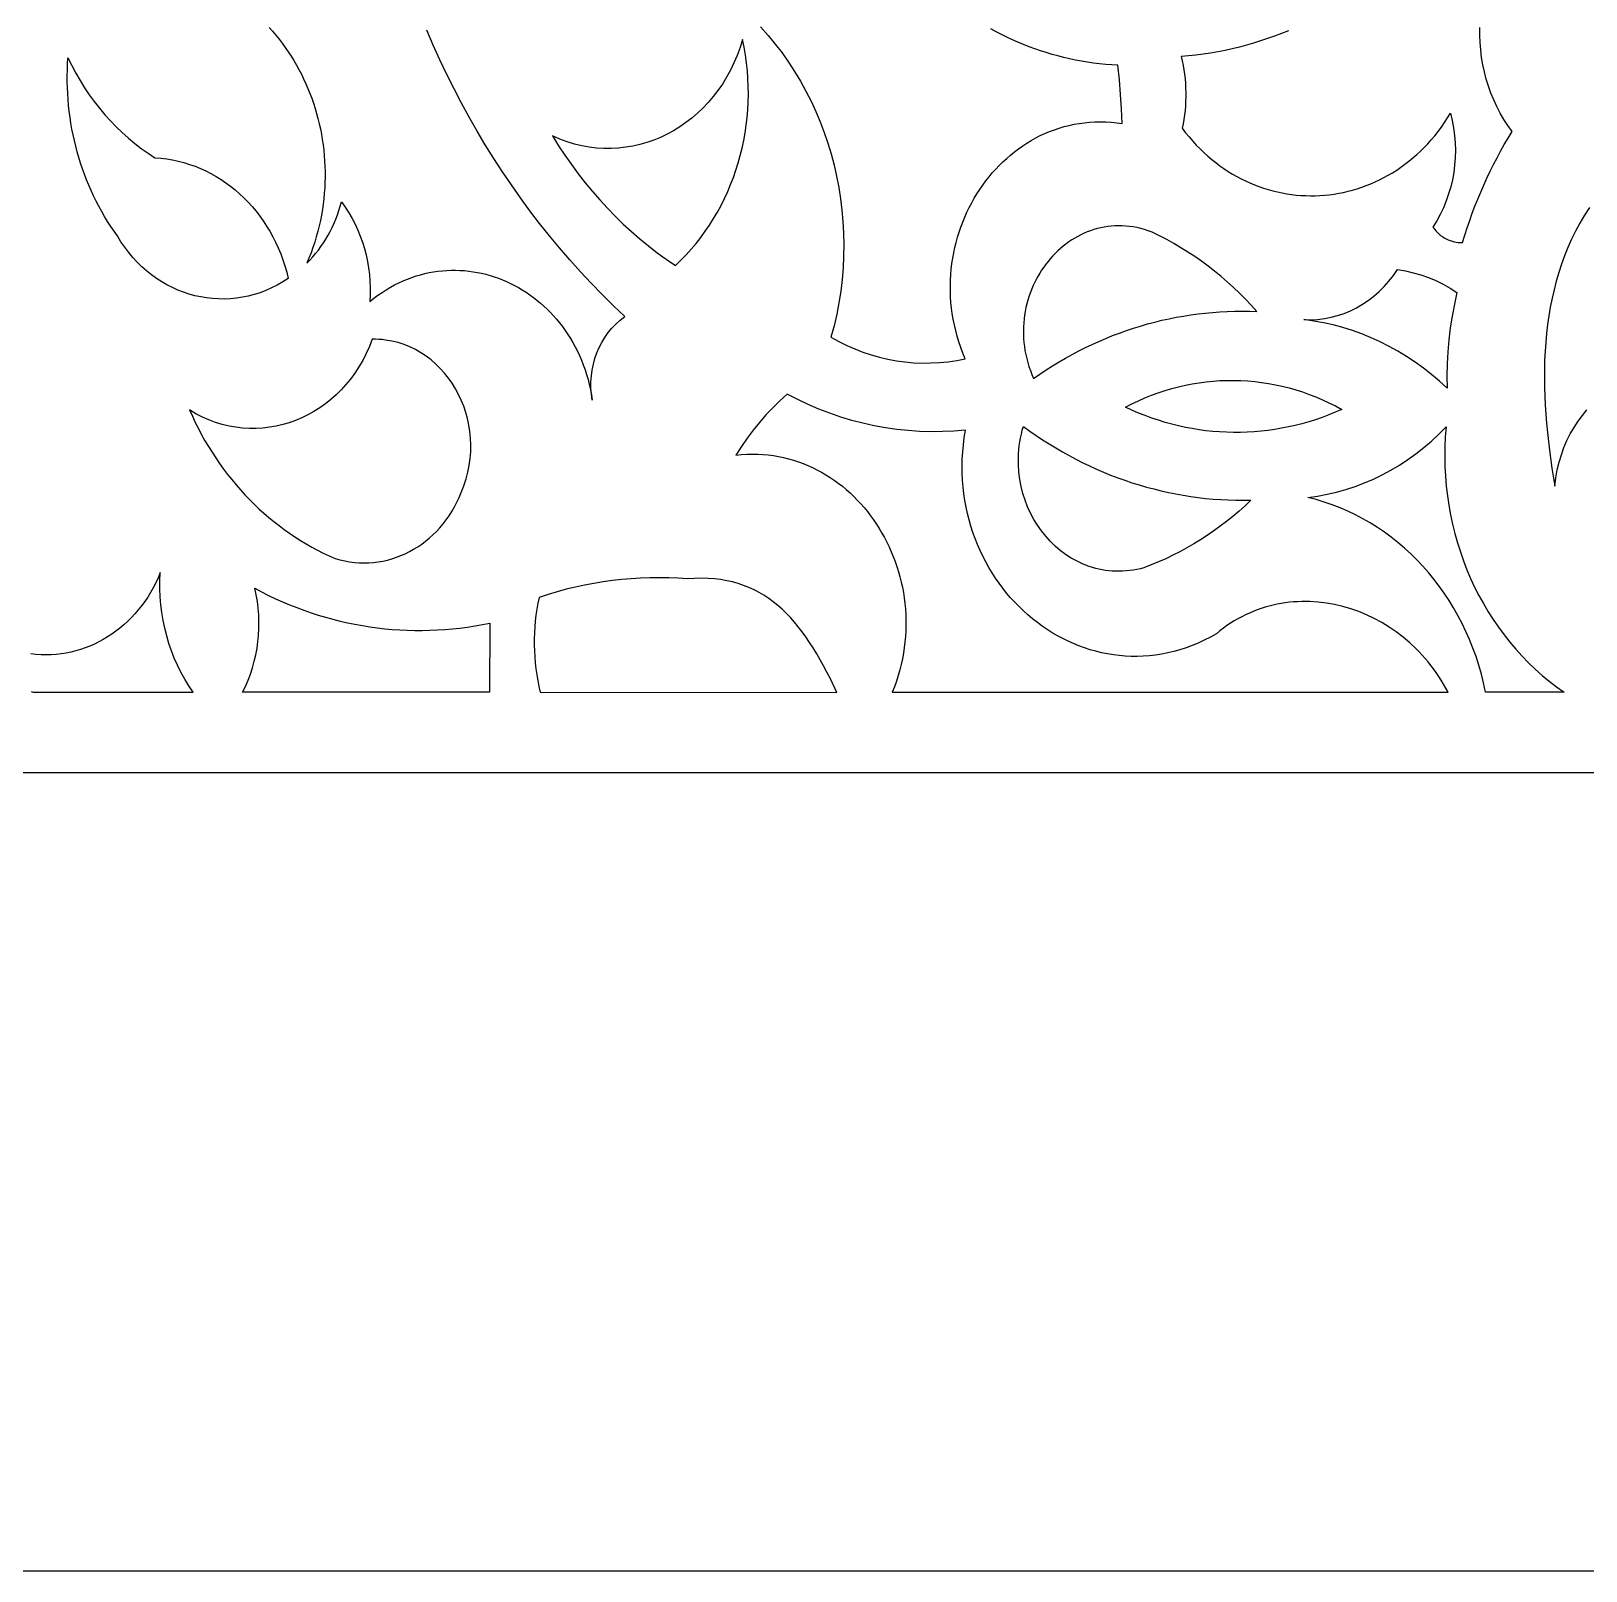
# Model space of a CAD drawing. Extents: x -3069 to -2029, y 258 to 1298.
# Drawn here: x -2505.4 to -2408, y 257.8 to 354.2 of the extents above; entities that cross this region are included whole.
import ezdxf

# ---------------------------------------------------------------- set-up
doc = ezdxf.new("R2010")
doc.units = 0
doc.layers.add('LAYER_1', color=18, linetype='CONTINUOUS')
doc.layers.add('LAYER_2', color=174, linetype='CONTINUOUS')

msp = doc.modelspace()

# ---------------------------------------------------------------- linework, layer by layer
at = {"layer": 'LAYER_1'}
for points in [[(-2333.803, 257.751), (-2029.194, 562.36), (-2029.194, 993.142), (-2333.803, 1297.751), (-2764.585, 1297.751), (-3069.194, 993.142), (-3069.194, 562.36), (-2764.585, 257.751)], [(-2460.837, 353.647), (-2460.994, 353.139), (-2461.173, 352.647), (-2461.374, 352.172), (-2461.596, 351.714), (-2461.838, 351.274), (-2462.099, 350.851), (-2462.378, 350.447), (-2462.674, 350.062), (-2462.987, 349.696), (-2463.315, 349.349), (-2463.658, 349.023), (-2464.015, 348.717), (-2464.385, 348.432), (-2464.767, 348.169), (-2465.161, 347.928), (-2465.565, 347.709), (-2465.978, 347.512), (-2466.4, 347.339), (-2466.83, 347.19), (-2467.267, 347.064), (-2467.71, 346.964), (-2468.159, 346.888), (-2468.612, 346.837), (-2469.068, 346.812), (-2469.527, 346.814), (-2469.987, 346.842), (-2470.449, 346.898), (-2470.911, 346.981), (-2471.371, 347.092), (-2471.831, 347.231), (-2472.287, 347.4), (-2472.741, 347.598), (-2472.36, 346.986), (-2471.965, 346.387), (-2471.555, 345.802), (-2471.131, 345.229), (-2470.694, 344.669), (-2470.243, 344.124), (-2469.778, 343.592), (-2469.301, 343.075), (-2468.811, 342.573), (-2468.308, 342.085), (-2467.793, 341.612), (-2467.267, 341.155), (-2466.728, 340.714), (-2466.178, 340.289), (-2465.618, 339.88), (-2465.046, 339.488), (-2464.702, 339.818), (-2464.371, 340.159), (-2464.052, 340.512), (-2463.745, 340.875), (-2463.452, 341.248), (-2463.172, 341.631), (-2462.904, 342.024), (-2462.65, 342.425), (-2462.409, 342.835), (-2462.182, 343.253), (-2461.968, 343.679), (-2461.768, 344.112), (-2461.582, 344.552), (-2461.409, 344.998), (-2461.251, 345.45), (-2461.107, 345.908), (-2460.977, 346.371), (-2460.862, 346.838), (-2460.762, 347.31), (-2460.676, 347.786), (-2460.605, 348.266), (-2460.548, 348.748), (-2460.507, 349.233), (-2460.482, 349.72), (-2460.471, 350.209), (-2460.476, 350.7), (-2460.496, 351.191), (-2460.533, 351.683), (-2460.585, 352.175), (-2460.653, 352.666), (-2460.737, 353.157)], [(-2489.292, 338.683), (-2489.635, 338.461), (-2489.985, 338.261), (-2490.34, 338.081), (-2490.699, 337.923), (-2491.063, 337.785), (-2491.43, 337.669), (-2491.8, 337.572), (-2492.171, 337.496), (-2492.544, 337.44), (-2492.918, 337.404), (-2493.292, 337.388), (-2493.666, 337.391), (-2494.038, 337.414), (-2494.408, 337.457), (-2494.776, 337.518), (-2495.14, 337.599), (-2495.501, 337.698), (-2495.857, 337.816), (-2496.208, 337.952), (-2496.553, 338.107), (-2496.892, 338.28), (-2497.223, 338.471), (-2497.547, 338.68), (-2497.862, 338.907), (-2498.168, 339.151), (-2498.464, 339.413), (-2498.75, 339.691), (-2499.025, 339.987), (-2499.288, 340.3), (-2499.538, 340.629), (-2499.776, 340.975), (-2500, 341.337), (-2500.21, 341.636), (-2500.413, 341.939), (-2500.61, 342.246), (-2500.799, 342.559), (-2500.981, 342.875), (-2501.156, 343.195), (-2501.325, 343.52), (-2501.485, 343.848), (-2501.639, 344.18), (-2501.786, 344.516), (-2501.925, 344.855), (-2502.057, 345.197), (-2502.181, 345.543), (-2502.299, 345.891), (-2502.408, 346.242), (-2502.51, 346.596), (-2502.605, 346.953), (-2502.692, 347.311), (-2502.772, 347.672), (-2502.844, 348.035), (-2502.908, 348.4), (-2502.964, 348.767), (-2503.013, 349.136), (-2503.054, 349.506), (-2503.087, 349.877), (-2503.112, 350.249), (-2503.129, 350.623), (-2503.138, 350.997), (-2503.139, 351.372), (-2503.132, 351.748), (-2503.118, 352.125), (-2503.094, 352.501), (-2502.857, 352.014), (-2502.605, 351.538), (-2502.338, 351.073), (-2502.056, 350.62), (-2501.759, 350.179), (-2501.449, 349.75), (-2501.125, 349.335), (-2500.787, 348.932), (-2500.437, 348.544), (-2500.073, 348.169), (-2499.698, 347.809), (-2499.31, 347.463), (-2498.911, 347.133), (-2498.501, 346.819), (-2498.08, 346.521), (-2497.648, 346.239), (-2497.275, 346.209), (-2496.907, 346.163), (-2496.543, 346.101), (-2496.183, 346.023), (-2495.828, 345.93), (-2495.478, 345.822), (-2495.134, 345.698), (-2494.796, 345.561), (-2494.463, 345.409), (-2494.138, 345.243), (-2493.819, 345.064), (-2493.507, 344.871), (-2493.203, 344.665), (-2492.907, 344.447), (-2492.619, 344.216), (-2492.339, 343.973), (-2492.068, 343.718), (-2491.807, 343.452), (-2491.554, 343.175), (-2491.312, 342.886), (-2491.08, 342.587), (-2490.858, 342.278), (-2490.648, 341.958), (-2490.448, 341.629), (-2490.26, 341.291), (-2490.083, 340.943), (-2489.919, 340.587), (-2489.767, 340.222), (-2489.628, 339.849), (-2489.503, 339.467), (-2489.39, 339.079)], [(-2428.618, 336.603), (-2428.972, 336.995), (-2429.334, 337.377), (-2429.705, 337.749), (-2430.083, 338.11), (-2430.47, 338.46), (-2430.864, 338.8), (-2431.265, 339.129), (-2431.673, 339.447), (-2432.089, 339.753), (-2432.511, 340.048), (-2432.94, 340.332), (-2433.376, 340.604), (-2433.818, 340.864), (-2434.266, 341.112), (-2434.719, 341.348), (-2435.179, 341.572), (-2435.417, 341.66), (-2435.655, 341.738), (-2435.892, 341.804), (-2436.128, 341.859), (-2436.362, 341.903), (-2436.596, 341.937), (-2436.828, 341.961), (-2437.058, 341.974), (-2437.287, 341.977), (-2437.513, 341.971), (-2437.738, 341.955), (-2437.96, 341.93), (-2438.18, 341.895), (-2438.398, 341.852), (-2438.612, 341.8), (-2438.824, 341.739), (-2439.033, 341.669), (-2439.239, 341.592), (-2439.441, 341.506), (-2439.64, 341.413), (-2439.835, 341.312), (-2440.026, 341.203), (-2440.214, 341.087), (-2440.397, 340.964), (-2440.577, 340.834), (-2440.751, 340.698), (-2440.922, 340.554), (-2441.087, 340.405), (-2441.248, 340.249), (-2441.403, 340.088), (-2441.554, 339.92), (-2441.699, 339.748), (-2441.838, 339.569), (-2441.973, 339.386), (-2442.101, 339.197), (-2442.223, 339.004), (-2442.339, 338.806), (-2442.449, 338.604), (-2442.553, 338.397), (-2442.649, 338.187), (-2442.74, 337.972), (-2442.823, 337.754), (-2442.899, 337.533), (-2442.968, 337.308), (-2443.03, 337.08), (-2443.085, 336.849), (-2443.131, 336.616), (-2443.17, 336.38), (-2443.201, 336.141), (-2443.224, 335.901), (-2443.238, 335.658), (-2443.244, 335.414), (-2443.242, 335.168), (-2443.231, 334.921), (-2443.21, 334.673), (-2443.181, 334.423), (-2443.143, 334.173), (-2443.095, 333.922), (-2443.038, 333.671), (-2442.971, 333.42), (-2442.895, 333.168), (-2442.808, 332.917), (-2442.711, 332.666), (-2442.604, 332.416), (-2442.212, 332.688), (-2441.816, 332.951), (-2441.416, 333.206), (-2441.012, 333.452), (-2440.605, 333.689), (-2440.193, 333.917), (-2439.778, 334.136), (-2439.36, 334.346), (-2438.938, 334.547), (-2438.514, 334.739), (-2438.086, 334.922), (-2437.655, 335.096), (-2437.222, 335.261), (-2436.786, 335.416), (-2436.347, 335.563), (-2435.906, 335.7), (-2435.462, 335.828), (-2435.017, 335.946), (-2434.569, 336.055), (-2434.119, 336.155), (-2433.668, 336.245), (-2433.215, 336.326), (-2432.76, 336.397), (-2432.304, 336.458), (-2431.847, 336.51), (-2431.388, 336.553), (-2430.928, 336.586), (-2430.468, 336.609), (-2430.006, 336.622), (-2429.544, 336.625), (-2429.081, 336.619)], [(-2416.084, 337.801), (-2416.247, 337.065), (-2416.385, 336.324), (-2416.499, 335.579), (-2416.588, 334.83), (-2416.654, 334.078), (-2416.695, 333.324), (-2416.711, 332.568), (-2416.703, 331.811), (-2417.184, 332.25), (-2417.678, 332.667), (-2418.185, 333.063), (-2418.705, 333.437), (-2419.236, 333.789), (-2419.778, 334.118), (-2420.331, 334.424), (-2420.894, 334.706), (-2421.466, 334.966), (-2422.046, 335.201), (-2422.635, 335.413), (-2423.231, 335.6), (-2423.834, 335.763), (-2424.443, 335.9), (-2425.058, 336.012), (-2425.678, 336.099), (-2425.245, 336.092), (-2424.816, 336.115), (-2424.391, 336.167), (-2423.973, 336.248), (-2423.561, 336.357), (-2423.157, 336.493), (-2422.762, 336.656), (-2422.377, 336.845), (-2422.003, 337.059), (-2421.642, 337.299), (-2421.295, 337.563), (-2420.962, 337.851), (-2420.644, 338.163), (-2420.344, 338.497), (-2420.061, 338.853), (-2419.798, 339.23), (-2419.307, 339.149), (-2418.821, 339.038), (-2418.343, 338.9), (-2417.872, 338.734), (-2417.409, 338.541), (-2416.957, 338.321), (-2416.515, 338.074)], [(-2478.46, 325.273), (-2478.292, 325.695), (-2478.152, 326.12), (-2478.04, 326.546), (-2477.955, 326.974), (-2477.896, 327.401), (-2477.863, 327.827), (-2477.856, 328.251), (-2477.873, 328.671), (-2477.914, 329.087), (-2477.978, 329.496), (-2478.066, 329.899), (-2478.175, 330.294), (-2478.306, 330.68), (-2478.457, 331.057), (-2478.629, 331.421), (-2478.82, 331.774), (-2479.031, 332.114), (-2479.259, 332.439), (-2479.506, 332.748), (-2479.769, 333.041), (-2480.049, 333.317), (-2480.345, 333.573), (-2480.655, 333.81), (-2480.981, 334.026), (-2481.32, 334.22), (-2481.672, 334.391), (-2482.038, 334.538), (-2482.415, 334.659), (-2482.803, 334.754), (-2483.203, 334.822), (-2483.406, 334.845), (-2483.612, 334.861), (-2483.82, 334.87), (-2484.031, 334.871), (-2484.21, 334.411), (-2484.409, 333.968), (-2484.628, 333.543), (-2484.865, 333.136), (-2485.12, 332.747), (-2485.391, 332.378), (-2485.679, 332.027), (-2485.981, 331.695), (-2486.298, 331.384), (-2486.628, 331.092), (-2486.97, 330.821), (-2487.324, 330.571), (-2487.689, 330.342), (-2488.063, 330.134), (-2488.447, 329.948), (-2488.838, 329.784), (-2489.237, 329.643), (-2489.641, 329.524), (-2490.052, 329.429), (-2490.466, 329.357), (-2490.885, 329.309), (-2491.306, 329.285), (-2491.73, 329.285), (-2492.154, 329.31), (-2492.578, 329.361), (-2493.002, 329.437), (-2493.424, 329.538), (-2493.844, 329.666), (-2494.261, 329.821), (-2494.673, 330.002), (-2495.08, 330.21), (-2495.481, 330.446), (-2495.303, 330.049), (-2495.117, 329.658), (-2494.923, 329.272), (-2494.721, 328.893), (-2494.511, 328.519), (-2494.293, 328.151), (-2494.068, 327.79), (-2493.836, 327.435), (-2493.596, 327.086), (-2493.349, 326.744), (-2493.095, 326.409), (-2492.835, 326.081), (-2492.567, 325.759), (-2492.293, 325.445), (-2492.012, 325.138), (-2491.725, 324.838), (-2491.432, 324.546), (-2491.132, 324.261), (-2490.826, 323.984), (-2490.515, 323.715), (-2490.197, 323.454), (-2489.874, 323.201), (-2489.546, 322.956), (-2489.211, 322.72), (-2488.872, 322.492), (-2488.527, 322.272), (-2488.178, 322.061), (-2487.823, 321.86), (-2487.463, 321.667), (-2487.099, 321.483), (-2486.73, 321.308), (-2486.357, 321.143), (-2486.056, 321.057), (-2485.755, 320.988), (-2485.454, 320.934), (-2485.152, 320.896), (-2484.852, 320.873), (-2484.552, 320.865), (-2484.254, 320.873), (-2483.958, 320.895), (-2483.663, 320.931), (-2483.372, 320.982), (-2483.084, 321.046), (-2482.799, 321.125), (-2482.518, 321.217), (-2482.241, 321.323), (-2481.969, 321.442), (-2481.702, 321.573), (-2481.441, 321.718), (-2481.185, 321.875), (-2480.936, 322.044), (-2480.694, 322.226), (-2480.458, 322.419), (-2480.231, 322.625), (-2480.011, 322.841), (-2479.8, 323.069), (-2479.597, 323.308), (-2479.404, 323.558), (-2479.22, 323.819), (-2479.047, 324.089), (-2478.883, 324.37), (-2478.731, 324.662), (-2478.59, 324.962)], [(-2423.295, 330.477), (-2423.704, 330.298), (-2424.117, 330.131), (-2424.532, 329.976), (-2424.949, 329.832), (-2425.369, 329.701), (-2425.791, 329.581), (-2426.215, 329.473), (-2426.641, 329.377), (-2427.068, 329.293), (-2427.497, 329.221), (-2427.927, 329.16), (-2428.357, 329.111), (-2428.789, 329.074), (-2429.221, 329.049), (-2429.653, 329.036), (-2430.085, 329.034), (-2430.517, 329.044), (-2430.949, 329.066), (-2431.381, 329.1), (-2431.811, 329.146), (-2432.241, 329.203), (-2432.67, 329.272), (-2433.097, 329.353), (-2433.523, 329.446), (-2433.947, 329.551), (-2434.369, 329.667), (-2434.789, 329.795), (-2435.207, 329.935), (-2435.622, 330.087), (-2436.034, 330.25), (-2436.444, 330.426), (-2436.85, 330.613), (-2436.446, 330.821), (-2436.038, 331.015), (-2435.626, 331.196), (-2435.211, 331.363), (-2434.792, 331.516), (-2434.371, 331.656), (-2433.947, 331.781), (-2433.52, 331.894), (-2433.092, 331.992), (-2432.662, 332.077), (-2432.23, 332.148), (-2431.797, 332.205), (-2431.363, 332.248), (-2430.928, 332.278), (-2430.493, 332.294), (-2430.058, 332.297), (-2429.623, 332.286), (-2429.188, 332.261), (-2428.754, 332.222), (-2428.321, 332.17), (-2427.889, 332.104), (-2427.458, 332.024), (-2427.029, 331.931), (-2426.603, 331.824), (-2426.178, 331.703), (-2425.756, 331.569), (-2425.337, 331.421), (-2424.922, 331.26), (-2424.509, 331.084), (-2424.1, 330.895), (-2423.696, 330.693)], [(-2451.456, 312.762), (-2416.644, 312.764), (-2416.78, 313.021), (-2416.921, 313.272), (-2417.069, 313.519), (-2417.223, 313.76), (-2417.382, 313.996), (-2417.546, 314.226), (-2417.716, 314.451), (-2417.891, 314.67), (-2418.071, 314.884), (-2418.256, 315.092), (-2418.446, 315.295), (-2418.64, 315.491), (-2419.041, 315.867), (-2419.459, 316.22), (-2419.891, 316.548), (-2420.338, 316.852), (-2420.797, 317.131), (-2421.267, 317.384), (-2421.747, 317.611), (-2422.237, 317.813), (-2422.734, 317.987), (-2423.237, 318.134), (-2423.746, 318.254), (-2424.258, 318.345), (-2424.773, 318.408), (-2425.29, 318.442), (-2425.807, 318.447), (-2426.065, 318.438), (-2426.323, 318.422), (-2426.58, 318.398), (-2426.837, 318.366), (-2427.092, 318.327), (-2427.347, 318.28), (-2427.6, 318.225), (-2427.852, 318.162), (-2428.103, 318.092), (-2428.352, 318.013), (-2428.599, 317.926), (-2428.844, 317.832), (-2429.087, 317.729), (-2429.328, 317.618), (-2429.566, 317.499), (-2429.802, 317.371), (-2430.035, 317.236), (-2430.265, 317.091), (-2430.492, 316.939), (-2430.716, 316.777), (-2430.937, 316.608), (-2431.154, 316.429), (-2431.532, 316.218), (-2431.911, 316.025), (-2432.291, 315.85), (-2432.673, 315.691), (-2433.056, 315.55), (-2433.439, 315.426), (-2433.822, 315.319), (-2434.205, 315.228), (-2434.589, 315.153), (-2434.971, 315.094), (-2435.353, 315.05), (-2435.733, 315.023), (-2436.112, 315.01), (-2436.49, 315.013), (-2436.865, 315.03), (-2437.238, 315.062), (-2437.609, 315.108), (-2437.977, 315.168), (-2438.341, 315.242), (-2438.703, 315.33), (-2439.06, 315.431), (-2439.413, 315.546), (-2439.763, 315.673), (-2440.107, 315.813), (-2440.447, 315.966), (-2440.782, 316.13), (-2441.111, 316.307), (-2441.434, 316.496), (-2441.752, 316.696), (-2442.063, 316.907), (-2442.368, 317.13), (-2442.666, 317.363), (-2442.957, 317.607), (-2443.24, 317.862), (-2443.515, 318.127), (-2443.783, 318.401), (-2444.042, 318.685), (-2444.293, 318.979), (-2444.535, 319.282), (-2444.768, 319.594), (-2444.991, 319.915), (-2445.205, 320.244), (-2445.409, 320.582), (-2445.602, 320.927), (-2445.785, 321.281), (-2445.957, 321.642), (-2446.118, 322.011), (-2446.268, 322.386), (-2446.406, 322.769), (-2446.532, 323.158), (-2446.645, 323.554), (-2446.746, 323.956), (-2446.835, 324.364), (-2446.91, 324.778), (-2446.972, 325.198), (-2447.02, 325.622), (-2447.054, 326.052), (-2447.073, 326.487), (-2447.079, 326.926), (-2447.069, 327.37), (-2447.044, 327.817), (-2447.004, 328.269), (-2446.949, 328.724), (-2446.877, 329.183), (-2447.596, 329.122), (-2448.316, 329.088), (-2449.034, 329.082), (-2449.752, 329.103), (-2450.468, 329.151), (-2451.181, 329.226), (-2451.891, 329.327), (-2452.597, 329.456), (-2453.298, 329.611), (-2453.995, 329.792), (-2454.686, 330), (-2455.37, 330.234), (-2456.048, 330.494), (-2456.718, 330.78), (-2457.38, 331.092), (-2458.033, 331.43), (-2458.495, 331.018), (-2458.941, 330.586), (-2459.37, 330.136), (-2459.783, 329.667), (-2460.177, 329.18), (-2460.554, 328.675), (-2460.912, 328.155), (-2461.252, 327.618), (-2460.906, 327.651), (-2460.564, 327.671), (-2460.225, 327.678), (-2459.889, 327.673), (-2459.557, 327.655), (-2459.228, 327.625), (-2458.903, 327.582), (-2458.582, 327.528), (-2458.266, 327.463), (-2457.953, 327.386), (-2457.645, 327.298), (-2457.341, 327.199), (-2457.042, 327.089), (-2456.748, 326.97), (-2456.459, 326.839), (-2456.174, 326.699), (-2455.896, 326.55), (-2455.622, 326.39), (-2455.354, 326.222), (-2455.092, 326.044), (-2454.836, 325.858), (-2454.585, 325.663), (-2454.341, 325.459), (-2454.103, 325.248), (-2453.872, 325.029), (-2453.647, 324.802), (-2453.429, 324.567), (-2453.218, 324.326), (-2453.014, 324.077), (-2452.817, 323.822), (-2452.627, 323.56), (-2452.445, 323.291), (-2452.271, 323.017), (-2452.104, 322.737), (-2451.945, 322.452), (-2451.794, 322.161), (-2451.652, 321.864), (-2451.518, 321.563), (-2451.392, 321.258), (-2451.275, 320.947), (-2451.167, 320.633), (-2451.068, 320.314), (-2450.978, 319.992), (-2450.897, 319.667), (-2450.826, 319.338), (-2450.764, 319.005), (-2450.712, 318.67), (-2450.67, 318.333), (-2450.638, 317.993), (-2450.616, 317.651), (-2450.604, 317.307), (-2450.603, 316.961), (-2450.612, 316.614), (-2450.632, 316.265), (-2450.663, 315.916), (-2450.705, 315.565), (-2450.758, 315.215), (-2450.822, 314.863), (-2450.898, 314.512), (-2450.986, 314.161), (-2451.085, 313.81), (-2451.197, 313.46), (-2451.32, 313.111)], [(-2428.987, 324.792), (-2429.358, 324.444), (-2429.736, 324.106), (-2430.121, 323.779), (-2430.514, 323.464), (-2430.913, 323.159), (-2431.318, 322.865), (-2431.73, 322.582), (-2432.148, 322.311), (-2432.572, 322.051), (-2433.002, 321.803), (-2433.437, 321.567), (-2433.878, 321.342), (-2434.324, 321.129), (-2434.775, 320.929), (-2435.23, 320.74), (-2435.691, 320.564), (-2435.916, 320.505), (-2436.14, 320.456), (-2436.363, 320.415), (-2436.585, 320.383), (-2436.806, 320.36), (-2437.025, 320.346), (-2437.243, 320.34), (-2437.459, 320.342), (-2437.674, 320.353), (-2437.886, 320.371), (-2438.097, 320.398), (-2438.305, 320.432), (-2438.511, 320.474), (-2438.715, 320.524), (-2438.917, 320.58), (-2439.116, 320.644), (-2439.505, 320.794), (-2439.883, 320.97), (-2440.248, 321.172), (-2440.599, 321.399), (-2440.935, 321.65), (-2441.256, 321.923), (-2441.56, 322.218), (-2441.846, 322.533), (-2442.114, 322.867), (-2442.362, 323.22), (-2442.59, 323.589), (-2442.796, 323.974), (-2442.98, 324.374), (-2443.14, 324.787), (-2443.276, 325.213), (-2443.387, 325.65), (-2443.471, 326.097), (-2443.528, 326.553), (-2443.556, 327.016), (-2443.556, 327.487), (-2443.544, 327.724), (-2443.525, 327.963), (-2443.498, 328.203), (-2443.463, 328.444), (-2443.42, 328.685), (-2443.369, 328.928), (-2443.31, 329.17), (-2443.242, 329.414), (-2442.846, 329.125), (-2442.445, 328.846), (-2442.04, 328.576), (-2441.63, 328.314), (-2441.217, 328.062), (-2440.8, 327.818), (-2440.379, 327.584), (-2439.954, 327.358), (-2439.526, 327.142), (-2439.094, 326.935), (-2438.66, 326.738), (-2438.221, 326.549), (-2437.78, 326.37), (-2437.336, 326.2), (-2436.889, 326.04), (-2436.44, 325.889), (-2435.988, 325.748), (-2435.533, 325.616), (-2435.077, 325.494), (-2434.618, 325.381), (-2434.157, 325.278), (-2433.694, 325.184), (-2433.229, 325.101), (-2432.763, 325.027), (-2432.295, 324.963), (-2431.826, 324.908), (-2431.355, 324.864), (-2430.884, 324.829), (-2430.411, 324.805), (-2429.937, 324.79), (-2429.463, 324.786)], [(-2414.203, 312.762), (-2414.289, 312.778), (-2414.413, 313.347), (-2414.555, 313.908), (-2414.714, 314.46), (-2414.89, 315.003), (-2415.084, 315.536), (-2415.294, 316.06), (-2415.52, 316.574), (-2415.763, 317.077), (-2416.02, 317.569), (-2416.293, 318.049), (-2416.581, 318.518), (-2416.884, 318.975), (-2417.2, 319.419), (-2417.53, 319.85), (-2417.874, 320.268), (-2418.231, 320.672), (-2418.6, 321.062), (-2418.982, 321.438), (-2419.376, 321.799), (-2419.782, 322.144), (-2420.199, 322.474), (-2420.627, 322.788), (-2421.065, 323.086), (-2421.514, 323.367), (-2421.972, 323.63), (-2422.441, 323.876), (-2422.918, 324.104), (-2423.404, 324.314), (-2423.899, 324.505), (-2424.402, 324.677), (-2424.912, 324.83), (-2425.43, 324.963), (-2424.823, 325.048), (-2424.221, 325.16), (-2423.625, 325.299), (-2423.036, 325.465), (-2422.455, 325.657), (-2421.882, 325.874), (-2421.318, 326.117), (-2420.764, 326.385), (-2420.221, 326.678), (-2419.688, 326.995), (-2419.167, 327.336), (-2418.659, 327.7), (-2418.164, 328.088), (-2417.683, 328.499), (-2417.216, 328.932), (-2416.765, 329.387), (-2416.814, 328.763), (-2416.842, 328.141), (-2416.849, 327.521), (-2416.837, 326.903), (-2416.806, 326.289), (-2416.754, 325.679), (-2416.684, 325.073), (-2416.595, 324.472), (-2416.487, 323.876), (-2416.36, 323.286), (-2416.215, 322.702), (-2416.052, 322.125), (-2415.871, 321.555), (-2415.673, 320.993), (-2415.457, 320.439), (-2415.225, 319.893), (-2414.975, 319.357), (-2414.709, 318.831), (-2414.426, 318.315), (-2414.127, 317.81), (-2413.813, 317.316), (-2413.482, 316.833), (-2413.136, 316.363), (-2412.775, 315.906), (-2412.399, 315.461), (-2412.008, 315.031), (-2411.603, 314.614), (-2411.183, 314.212), (-2410.75, 313.826), (-2410.302, 313.455), (-2409.841, 313.1), (-2409.367, 312.762)], [(-2473.507, 312.763), (-2454.922, 312.751), (-2455.337, 313.606), (-2455.547, 314.017), (-2455.759, 314.416), (-2455.974, 314.803), (-2456.192, 315.178), (-2456.413, 315.541), (-2456.639, 315.891), (-2456.869, 316.228), (-2457.103, 316.552), (-2457.343, 316.862), (-2457.588, 317.159), (-2457.839, 317.443), (-2458.096, 317.712), (-2458.36, 317.966), (-2458.632, 318.207), (-2458.911, 318.432), (-2459.198, 318.642), (-2459.493, 318.837), (-2459.797, 319.017), (-2460.111, 319.18), (-2460.434, 319.328), (-2460.767, 319.459), (-2461.111, 319.574), (-2461.465, 319.672), (-2461.831, 319.753), (-2462.208, 319.817), (-2462.598, 319.864), (-2463, 319.892), (-2463.415, 319.903), (-2463.843, 319.895), (-2464.285, 319.869), (-2464.874, 319.908), (-2465.463, 319.932), (-2466.051, 319.94), (-2466.64, 319.934), (-2467.227, 319.913), (-2467.814, 319.877), (-2468.4, 319.826), (-2468.984, 319.761), (-2469.567, 319.681), (-2470.149, 319.586), (-2470.728, 319.476), (-2471.305, 319.352), (-2471.879, 319.213), (-2472.451, 319.06), (-2473.02, 318.892), (-2473.586, 318.709), (-2473.662, 318.341), (-2473.726, 317.971), (-2473.78, 317.599), (-2473.824, 317.227), (-2473.856, 316.853), (-2473.878, 316.479), (-2473.889, 316.104), (-2473.889, 315.73), (-2473.879, 315.355), (-2473.858, 314.981), (-2473.826, 314.608), (-2473.784, 314.236), (-2473.731, 313.865), (-2473.667, 313.495), (-2473.592, 313.128)], [(-2492.162, 312.763), (-2491.979, 313.137), (-2491.813, 313.519), (-2491.665, 313.908), (-2491.535, 314.304), (-2491.423, 314.705), (-2491.328, 315.111), (-2491.252, 315.521), (-2491.194, 315.934), (-2491.154, 316.35), (-2491.132, 316.768), (-2491.129, 317.187), (-2491.144, 317.607), (-2491.178, 318.026), (-2491.23, 318.444), (-2491.301, 318.861), (-2491.392, 319.275), (-2490.962, 319.048), (-2490.529, 318.832), (-2490.092, 318.625), (-2489.653, 318.429), (-2489.21, 318.242), (-2488.765, 318.066), (-2488.316, 317.9), (-2487.866, 317.744), (-2487.413, 317.599), (-2486.957, 317.463), (-2486.5, 317.338), (-2486.04, 317.223), (-2485.579, 317.118), (-2485.116, 317.023), (-2484.651, 316.939), (-2484.186, 316.865), (-2483.718, 316.801), (-2483.25, 316.748), (-2482.781, 316.705), (-2482.311, 316.673), (-2481.84, 316.651), (-2481.368, 316.639), (-2480.897, 316.638), (-2480.425, 316.647), (-2479.953, 316.667), (-2479.481, 316.697), (-2479.009, 316.738), (-2478.537, 316.79), (-2478.066, 316.852), (-2477.595, 316.925), (-2477.126, 317.008), (-2476.657, 317.102), (-2476.69, 312.763)]]:
    msp.add_lwpolyline(points, close=True, dxfattribs=at)
for points in [[(-2490.498, 354.399), (-2490.281, 354.158), (-2490.071, 353.912), (-2489.868, 353.66), (-2489.67, 353.402), (-2489.479, 353.14), (-2489.295, 352.872), (-2489.117, 352.599), (-2488.946, 352.322), (-2488.781, 352.041), (-2488.623, 351.754), (-2488.473, 351.464), (-2488.329, 351.17), (-2488.191, 350.872), (-2488.061, 350.57), (-2487.938, 350.264), (-2487.823, 349.956), (-2487.714, 349.644), (-2487.613, 349.329), (-2487.519, 349.011), (-2487.432, 348.69), (-2487.353, 348.367), (-2487.282, 348.042), (-2487.218, 347.714), (-2487.162, 347.384), (-2487.113, 347.053), (-2487.073, 346.72), (-2487.04, 346.385), (-2487.015, 346.049), (-2486.998, 345.711), (-2486.989, 345.373), (-2486.989, 345.034), (-2486.996, 344.694), (-2487.012, 344.353), (-2487.036, 344.013), (-2487.069, 343.672), (-2487.11, 343.33), (-2487.159, 342.99), (-2487.217, 342.649), (-2487.284, 342.309), (-2487.359, 341.969), (-2487.443, 341.631), (-2487.536, 341.293), (-2487.638, 340.956), (-2487.749, 340.621), (-2487.869, 340.287), (-2487.998, 339.955), (-2488.136, 339.625), (-2487.944, 339.821), (-2487.759, 340.025), (-2487.58, 340.235), (-2487.409, 340.452), (-2487.245, 340.675), (-2487.088, 340.904), (-2486.939, 341.139), (-2486.798, 341.379), (-2486.664, 341.625), (-2486.538, 341.875), (-2486.421, 342.131), (-2486.311, 342.391), (-2486.21, 342.656), (-2486.117, 342.925), (-2486.033, 343.198), (-2485.958, 343.474), (-2485.723, 343.14), (-2485.504, 342.796), (-2485.3, 342.441), (-2485.113, 342.078), (-2484.941, 341.706), (-2484.786, 341.326), (-2484.648, 340.939), (-2484.526, 340.545), (-2484.421, 340.146), (-2484.333, 339.741), (-2484.262, 339.332), (-2484.209, 338.919), (-2484.174, 338.503), (-2484.156, 338.084), (-2484.156, 337.664), (-2484.175, 337.242), (-2483.926, 337.442), (-2483.673, 337.63), (-2483.418, 337.807), (-2483.16, 337.973), (-2482.899, 338.129), (-2482.636, 338.273), (-2482.37, 338.406), (-2482.103, 338.529), (-2481.834, 338.64), (-2481.563, 338.742), (-2481.291, 338.833), (-2481.017, 338.913), (-2480.743, 338.983), (-2480.468, 339.043), (-2480.192, 339.093), (-2479.916, 339.133), (-2479.64, 339.163), (-2479.364, 339.183), (-2479.088, 339.193), (-2478.812, 339.194), (-2478.537, 339.185), (-2478.263, 339.167), (-2477.991, 339.139), (-2477.719, 339.102), (-2477.449, 339.056), (-2477.18, 339.001), (-2476.914, 338.936), (-2476.65, 338.863), (-2476.387, 338.781), (-2476.128, 338.69), (-2475.871, 338.591), (-2475.617, 338.483), (-2475.366, 338.366), (-2475.118, 338.241), (-2474.874, 338.108), (-2474.634, 337.967), (-2474.397, 337.817), (-2474.165, 337.659), (-2473.937, 337.494), (-2473.714, 337.321), (-2473.495, 337.14), (-2473.282, 336.951), (-2473.073, 336.755), (-2472.87, 336.551), (-2472.672, 336.34), (-2472.481, 336.121), (-2472.295, 335.896), (-2472.115, 335.663), (-2471.942, 335.423), (-2471.775, 335.177), (-2471.615, 334.923), (-2471.462, 334.663), (-2471.317, 334.396), (-2471.179, 334.123), (-2471.048, 333.843), (-2470.925, 333.557), (-2470.81, 333.264), (-2470.704, 332.965), (-2470.606, 332.66), (-2470.516, 332.35), (-2470.436, 332.033), (-2470.364, 331.71), (-2470.302, 331.382), (-2470.249, 331.048), (-2470.303, 331.431), (-2470.33, 331.813), (-2470.33, 332.194), (-2470.305, 332.57), (-2470.255, 332.942), (-2470.18, 333.308), (-2470.082, 333.665), (-2469.96, 334.013), (-2469.815, 334.351), (-2469.647, 334.676), (-2469.458, 334.988), (-2469.248, 335.284), (-2469.017, 335.564), (-2468.766, 335.825), (-2468.496, 336.068), (-2468.206, 336.289), (-2468.923, 336.97), (-2469.626, 337.665), (-2470.316, 338.374), (-2470.991, 339.097), (-2471.653, 339.834), (-2472.3, 340.585), (-2472.933, 341.349), (-2473.552, 342.126), (-2474.156, 342.915), (-2474.745, 343.717), (-2475.319, 344.532), (-2475.878, 345.358), (-2476.422, 346.196), (-2476.951, 347.046), (-2477.464, 347.906), (-2477.962, 348.778), (-2478.444, 349.66), (-2478.91, 350.552), (-2479.36, 351.455), (-2479.793, 352.368), (-2480.211, 353.29), (-2480.611, 354.221)], [(-2459.71, 354.425), (-2459.24, 353.898), (-2458.792, 353.355), (-2458.364, 352.796), (-2457.958, 352.221), (-2457.573, 351.631), (-2457.209, 351.027), (-2456.867, 350.41), (-2456.548, 349.78), (-2456.25, 349.138), (-2455.975, 348.486), (-2455.723, 347.823), (-2455.493, 347.151), (-2455.287, 346.47), (-2455.104, 345.781), (-2454.944, 345.084), (-2454.808, 344.381), (-2454.696, 343.673), (-2454.608, 342.959), (-2454.545, 342.241), (-2454.506, 341.52), (-2454.492, 340.796), (-2454.503, 340.07), (-2454.539, 339.343), (-2454.601, 338.615), (-2454.688, 337.887), (-2454.801, 337.161), (-2454.94, 336.436), (-2455.106, 335.714), (-2455.298, 334.995), (-2454.809, 334.726), (-2454.312, 334.482), (-2453.808, 334.261), (-2453.296, 334.065), (-2452.779, 333.893), (-2452.256, 333.746), (-2451.728, 333.623), (-2451.196, 333.525), (-2450.66, 333.452), (-2450.122, 333.404), (-2449.583, 333.381), (-2449.042, 333.384), (-2448.501, 333.412), (-2447.96, 333.465), (-2447.42, 333.544), (-2446.883, 333.649), (-2447.028, 333.999), (-2447.161, 334.351), (-2447.281, 334.704), (-2447.388, 335.057), (-2447.483, 335.411), (-2447.566, 335.765), (-2447.637, 336.119), (-2447.696, 336.473), (-2447.744, 336.826), (-2447.779, 337.178), (-2447.804, 337.53), (-2447.817, 337.88), (-2447.819, 338.229), (-2447.811, 338.576), (-2447.791, 338.921), (-2447.761, 339.263), (-2447.721, 339.604), (-2447.67, 339.941), (-2447.609, 340.276), (-2447.539, 340.608), (-2447.458, 340.936), (-2447.368, 341.26), (-2447.269, 341.581), (-2447.16, 341.897), (-2447.042, 342.209), (-2446.915, 342.516), (-2446.78, 342.819), (-2446.635, 343.116), (-2446.483, 343.408), (-2446.321, 343.695), (-2446.152, 343.975), (-2445.975, 344.25), (-2445.79, 344.518), (-2445.597, 344.78), (-2445.397, 345.034), (-2445.19, 345.282), (-2444.975, 345.523), (-2444.753, 345.756), (-2444.525, 345.981), (-2444.289, 346.198), (-2444.047, 346.407), (-2443.799, 346.607), (-2443.545, 346.799), (-2443.284, 346.982), (-2443.018, 347.155), (-2442.746, 347.319), (-2442.468, 347.474), (-2442.185, 347.618), (-2441.897, 347.752), (-2441.603, 347.876), (-2441.305, 347.989), (-2441.002, 348.091), (-2440.694, 348.183), (-2440.382, 348.262), (-2440.065, 348.33), (-2439.745, 348.386), (-2439.42, 348.43), (-2439.092, 348.462), (-2438.76, 348.481), (-2438.424, 348.487), (-2438.086, 348.481), (-2437.744, 348.46), (-2437.399, 348.427), (-2437.051, 348.379), (-2437.095, 349.293), (-2437.154, 350.205), (-2437.229, 351.116), (-2437.32, 352.025), (-2437.705, 352.048), (-2438.089, 352.078), (-2438.471, 352.117), (-2438.851, 352.164), (-2439.229, 352.218), (-2439.605, 352.281), (-2439.978, 352.351), (-2440.35, 352.429), (-2440.72, 352.515), (-2441.087, 352.609), (-2441.451, 352.71), (-2441.813, 352.818), (-2442.173, 352.934), (-2442.53, 353.058), (-2442.884, 353.188), (-2443.235, 353.326), (-2443.584, 353.471), (-2443.929, 353.623), (-2444.271, 353.782), (-2444.61, 353.948), (-2444.946, 354.121), (-2445.279, 354.301)], [(-2426.646, 354.185), (-2427.075, 354.012), (-2427.508, 353.847), (-2427.943, 353.692), (-2428.381, 353.546), (-2428.822, 353.41), (-2429.265, 353.283), (-2429.711, 353.165), (-2430.16, 353.057), (-2430.61, 352.959), (-2431.063, 352.87), (-2431.517, 352.791), (-2431.974, 352.721), (-2432.432, 352.662), (-2432.892, 352.612), (-2433.353, 352.572), (-2433.291, 352.296), (-2433.236, 352.018), (-2433.189, 351.739), (-2433.151, 351.459), (-2433.119, 351.177), (-2433.096, 350.895), (-2433.08, 350.613), (-2433.073, 350.33), (-2433.073, 350.047), (-2433.08, 349.764), (-2433.096, 349.482), (-2433.119, 349.2), (-2433.151, 348.918), (-2433.19, 348.638), (-2433.236, 348.358), (-2433.291, 348.08), (-2433.079, 347.803), (-2432.862, 347.535), (-2432.639, 347.278), (-2432.411, 347.029), (-2432.177, 346.79), (-2431.939, 346.561), (-2431.696, 346.34), (-2431.449, 346.13), (-2431.197, 345.928), (-2430.941, 345.737), (-2430.681, 345.554), (-2430.418, 345.381), (-2430.151, 345.217), (-2429.88, 345.063), (-2429.607, 344.918), (-2429.33, 344.782), (-2429.051, 344.656), (-2428.77, 344.539), (-2428.486, 344.431), (-2428.199, 344.332), (-2427.911, 344.243), (-2427.621, 344.163), (-2427.33, 344.092), (-2427.037, 344.031), (-2426.743, 343.979), (-2426.448, 343.936), (-2426.153, 343.902), (-2425.857, 343.877), (-2425.56, 343.862), (-2425.263, 343.856), (-2424.967, 343.859), (-2424.67, 343.871), (-2424.374, 343.892), (-2424.079, 343.922), (-2423.784, 343.962), (-2423.491, 344.01), (-2423.198, 344.068), (-2422.907, 344.135), (-2422.618, 344.211), (-2422.33, 344.296), (-2422.045, 344.39), (-2421.761, 344.493), (-2421.481, 344.605), (-2421.202, 344.726), (-2420.927, 344.856), (-2420.654, 344.995), (-2420.385, 345.143), (-2420.119, 345.3), (-2419.856, 345.466), (-2419.598, 345.641), (-2419.343, 345.825), (-2419.093, 346.018), (-2418.847, 346.22), (-2418.605, 346.43), (-2418.368, 346.65), (-2418.137, 346.879), (-2417.91, 347.116), (-2417.689, 347.362), (-2417.473, 347.617), (-2417.263, 347.881), (-2417.059, 348.154), (-2416.861, 348.435), (-2416.67, 348.726), (-2416.485, 349.025), (-2416.376, 348.565), (-2416.291, 348.103), (-2416.231, 347.637), (-2416.195, 347.171), (-2416.183, 346.705), (-2416.194, 346.239), (-2416.23, 345.776), (-2416.289, 345.316), (-2416.371, 344.86), (-2416.476, 344.41), (-2416.605, 343.966), (-2416.756, 343.53), (-2416.93, 343.103), (-2417.126, 342.686), (-2417.345, 342.279), (-2417.585, 341.885), (-2417.5, 341.77), (-2417.409, 341.662), (-2417.312, 341.56), (-2417.211, 341.465), (-2417.105, 341.377), (-2416.995, 341.297), (-2416.881, 341.224), (-2416.763, 341.159), (-2416.642, 341.102), (-2416.518, 341.052), (-2416.391, 341.011), (-2416.262, 340.978), (-2416.131, 340.953), (-2415.998, 340.937), (-2415.864, 340.93), (-2415.728, 340.932), (-2415.588, 341.393), (-2415.44, 341.85), (-2415.286, 342.304), (-2415.124, 342.755), (-2414.954, 343.203), (-2414.778, 343.647), (-2414.595, 344.087), (-2414.404, 344.524), (-2414.207, 344.957), (-2414.002, 345.387), (-2413.791, 345.812), (-2413.573, 346.233), (-2413.348, 346.65), (-2413.117, 347.063), (-2412.879, 347.471), (-2412.634, 347.875), (-2412.899, 348.249), (-2413.147, 348.634), (-2413.376, 349.031), (-2413.587, 349.438), (-2413.78, 349.856), (-2413.954, 350.282), (-2414.11, 350.716), (-2414.246, 351.158), (-2414.363, 351.606), (-2414.46, 352.06), (-2414.537, 352.519), (-2414.595, 352.983), (-2414.632, 353.45), (-2414.649, 353.92), (-2414.645, 354.392)], [(-2407.789, 343.123), (-2408.097, 342.635), (-2408.385, 342.14), (-2408.653, 341.638), (-2408.901, 341.13), (-2409.13, 340.617), (-2409.339, 340.098), (-2409.531, 339.574), (-2409.705, 339.046), (-2409.862, 338.512), (-2410.002, 337.975), (-2410.127, 337.433), (-2410.235, 336.888), (-2410.329, 336.34), (-2410.408, 335.788), (-2410.473, 335.234), (-2410.525, 334.677), (-2410.564, 334.119), (-2410.59, 333.558), (-2410.604, 332.996), (-2410.607, 332.432), (-2410.6, 331.868), (-2410.582, 331.303), (-2410.554, 330.737), (-2410.517, 330.172), (-2410.471, 329.606), (-2410.417, 329.041), (-2410.356, 328.477), (-2410.287, 327.915), (-2410.13, 326.793), (-2409.951, 325.68), (-2409.89, 326.192), (-2409.801, 326.689), (-2409.685, 327.172), (-2409.545, 327.641), (-2409.38, 328.093), (-2409.192, 328.529), (-2408.982, 328.949), (-2408.751, 329.35), (-2408.499, 329.734), (-2408.229, 330.099), (-2407.941, 330.444)], [(-2505.406, 312.82), (-2505.277, 312.771), (-2505.112, 312.763), (-2495.256, 312.762), (-2495.527, 313.168), (-2495.781, 313.586), (-2496.016, 314.015), (-2496.233, 314.455), (-2496.431, 314.904), (-2496.61, 315.362), (-2496.769, 315.827), (-2496.91, 316.301), (-2497.03, 316.78), (-2497.131, 317.266), (-2497.212, 317.756), (-2497.272, 318.251), (-2497.312, 318.75), (-2497.332, 319.251), (-2497.33, 319.754), (-2497.308, 320.259), (-2497.444, 319.936), (-2497.592, 319.621), (-2497.75, 319.315), (-2497.918, 319.018), (-2498.096, 318.731), (-2498.284, 318.452), (-2498.48, 318.184), (-2498.686, 317.925), (-2498.9, 317.677), (-2499.123, 317.438), (-2499.353, 317.21), (-2499.591, 316.993), (-2499.836, 316.786), (-2500.087, 316.591), (-2500.346, 316.406), (-2500.611, 316.233), (-2500.881, 316.072), (-2501.157, 315.922), (-2501.438, 315.784), (-2501.725, 315.658), (-2502.015, 315.545), (-2502.31, 315.444), (-2502.609, 315.356), (-2502.912, 315.28), (-2503.217, 315.218), (-2503.526, 315.169), (-2503.837, 315.134), (-2504.15, 315.112), (-2504.465, 315.104), (-2504.782, 315.11), (-2505.1, 315.13), (-2505.419, 315.165)]]:
    msp.add_lwpolyline(points, dxfattribs=at)
at = {"layer": 'LAYER_2'}
msp.add_lwpolyline([(-2354.514, 307.751), (-2079.194, 583.07), (-2079.194, 972.431), (-2354.514, 1247.751), (-2743.874, 1247.751), (-3019.194, 972.431), (-3019.194, 583.07), (-2743.874, 307.751)], close=True, dxfattribs=at)

doc.saveas('drawing.dxf')
